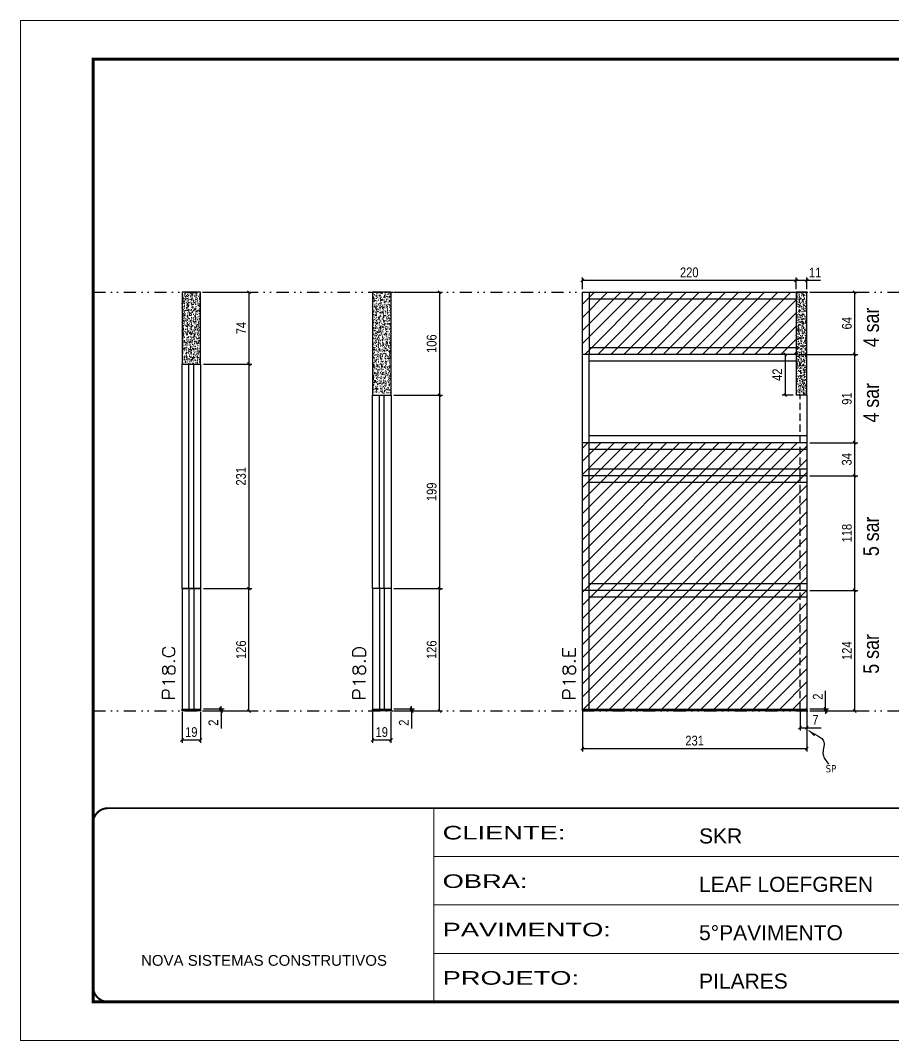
# Model space of a CAD drawing. Extents: x 14400 to 27878, y -21631 to 6985.
# Drawn here: x 19182 to 20081, y -2105 to -1055 of the extents above; entities that cross this region are included whole.
import ezdxf

# ---------------------------------------------------------------- set-up
doc = ezdxf.new("R2010")
doc.units = 0
for name, pattern in [('CONTINUO', [0]), ('DASHED', [0.75, 0.5, -0.25]), ('DIVIDE2', [0.625, 0.25, -0.125, 0, -0.125, 0, -0.125]), ('HIDDEN', [0.375, 0.25, -0.125])]:
    doc.linetypes.add(name, pattern=pattern)
for name, color, linetype in [('COTA', 241, 'Continuous'), ('NOMENCLATURA', 7, 'Continuous'), ('Nível', 160, 'Continuous'), ('Painéis', 200, 'Continuous'), ('SARR_2.2x7', 40, 'Continuous'), ('Sarrafo de Pressão', 42, 'HIDDEN'), ('texto', 7, 'Continuous')]:
    doc.layers.add(name, color=color, linetype=linetype)
for name, color, linetype, lineweight in [('Folhas', 255, 'Continuous', 9), ('Hachura', 251, 'Continuous', 9), ('SARRAFO DE PRESSAO', 251, 'DASHED', 9), ('Texto Seção', 7, 'Continuous', 15)]:
    doc.layers.add(name, color=color, linetype=linetype, lineweight=lineweight)
doc.styles.add('ARIAL', font='arial.ttf')
doc.styles.add('ARIAL_NARROW', font='ARIALN.TTF', dxfattribs={"height": 0.2})
doc.styles.add('COTA TECNICA', font='techl___.ttf', dxfattribs={"height": 10})
doc.styles.add('COTA TECNICA-50', font='techl___.ttf', dxfattribs={"height": 10})
doc.styles.add('REGUA-120', font='ROMANS.shx', dxfattribs={"height": 15})
doc.styles.get("Standard").update_dxf_attribs({"font": 'arial.ttf'})
doc.styles.add('Tecnologia', font='')
doc.styles.get('Tecnologia').set_extended_font_data('Forgotten Futurist')
doc.dimstyles.new('COTA PAINEL-50', dxfattribs={"dimtxt": 10, "dimasz": 3, "dimexe": 3, "dimexo": 3, "dimgap": 3, "dimtad": 1, "dimdec": 1, "dimzin": 12, "dimdsep": 46, "dimtxsty": 'COTA TECNICA-50', "dimblk1": 'OBLIQUE', "dimblk2": 'OBLIQUE', "dimsah": 1, "dimcen": 0.9, "dimclrd": 4, "dimclre": 4, "dimclrt": 240, "dimadec": 1, "dimazin": 3, "dimtfac": 1, "dimtdec": 1, "dimtmove": 0, "dimatfit": 3, "dimfxl": 1, "dimtolj": 1, "dimtzin": 12, "dimarcsym": 0})
doc.dimstyles.new('PAINEL', dxfattribs={"dimtxt": 10, "dimasz": 3, "dimexe": 3, "dimexo": 3, "dimgap": 3, "dimtad": 1, "dimdec": 1, "dimzin": 12, "dimdsep": 46, "dimtxsty": 'COTA TECNICA', "dimblk1": 'OBLIQUE', "dimblk2": 'OBLIQUE', "dimsah": 1, "dimcen": 0.9, "dimclrd": 4, "dimclre": 4, "dimclrt": 240, "dimadec": 1, "dimazin": 3, "dimtfac": 1, "dimtdec": 1, "dimtmove": 0, "dimatfit": 3, "dimfxl": 1, "dimtolj": 1, "dimtzin": 12, "dimarcsym": 0})
doc.dimstyles.get("Standard").update_dxf_attribs({"dimtxt": 0.18, "dimasz": 0.18, "dimexe": 0.18, "dimexo": 0.0625, "dimgap": 0.09, "dimtad": 0, "dimtih": 1, "dimtoh": 1, "dimdec": 4, "dimzin": 0, "dimdsep": 46, "dimtxsty": 'Standard', "dimcen": 0.09, "dimadec": 0, "dimazin": 0, "dimtfac": 1, "dimtdec": 4, "dimtofl": 0, "dimtmove": 0, "dimatfit": 3, "dimfxl": 1, "dimtolj": 1, "dimtzin": 0, "dimarcsym": 0})

# ---------------------------------------------------------------- blocks, each defined once
blk = doc.blocks.new('9999999999')
at = {"color": 30, "linetype": 'CONTINUO'}
for p, q in [((98564.6, 34230.2), (98564.6, 34429.4)), ((98564.6, 34379.6), (99584, 34379.6)), ((98564.6, 34329.8), (99488, 34329.8)), ((98564.6, 34280), (99488, 34280))]:
    blk.add_line(p, q, dxfattribs=at)
at = {"color": 30, "linetype": 'CONTINUO', "const_width": 2}
blk.add_lwpolyline([(99584, 34230.2), (99584, 34414.4, 0.414214), (99569, 34429.4), (98229, 34429.4, 0.414214), (98214, 34414.4), (98214, 34245.2, 0.414214), (98229, 34230.2), (99584, 34230.2)], format="xyb", dxfattribs=at)
at = {"layer": 'Folhas'}
blk.add_lwpolyline([(98139, 34190.2), (99624, 34190.2), (99624, 35240.2), (98139, 35240.2)], close=True, dxfattribs=at)
at = {"layer": 'Folhas', "color": 30, "const_width": 3}
blk.add_lwpolyline([(98214, 34230.2), (99584, 34230.2), (99584, 35200.2), (98214, 35200.2)], close=True, dxfattribs=at)
at = {"color": 7, "linetype": 'Continuous', "ltscale": 5, "style": 'ARIAL'}
for s, height, p in [('SKR', 15.48, (98837.7, 34393.1)), ('LEAF LOEFGREN', 15.483, (98837.7, 34343.3)), ('5°PAVIMENTO', 15.483, (98837.7, 34293.5)), ('NOVA SISTEMAS CONSTRUTIVOS', 11.059, (98263.2, 34267.2)), ('PILARES', 15.48, (98837.7, 34243.7))]:
    blk.add_text(s, height=height, dxfattribs=at).set_placement(p)
at = {"layer": 'Folhas', "color": 7, "style": 'Tecnologia', "width": 1.5}
for s, p in [('CLIENTE:', (98573.7, 34397.2)), ('OBRA:', (98573.7, 34347.3)), ('PAVIMENTO:', (98573.7, 34297.5)), ('PROJETO:', (98573.7, 34247.7))]:
    blk.add_text(s, height=14, dxfattribs=at).set_placement(p)
blk = doc.blocks.new('_Oblique')
at = {"color": 0, "linetype": 'ByBlock', "lineweight": -2}
blk.add_line((-0.5, -0.5), (0.5, 0.5), dxfattribs=at)
blk = doc.blocks.new('*D1039')
at = {"layer": 'COTA', "color": 4, "lineweight": -2, "transparency": 16777216}
for p, q in [((19760.6, -1767), (19760.6, -1807.8)), ((19991.6, -1767), (19991.6, -1807.8)), ((19760.6, -1804.8), (19991.6, -1804.8))]:
    blk.add_line(p, q, dxfattribs=at)
at = {"layer": 'Defpoints', "color": 0, "transparency": 16777216}
for p in [(19760.6, -1764), (19991.6, -1764), (19991.6, -1804.8)]:
    blk.add_point(p, dxfattribs=at)
at = {"layer": 'COTA', "color": 4, "lineweight": -2, "transparency": 16777216, "xscale": 3, "yscale": 3, "zscale": 3, "rotation": 180}
blk.add_blockref('_Oblique', (19760.6, -1804.8), dxfattribs=at)
at = {"layer": 'COTA', "color": 4, "lineweight": -2, "transparency": 16777216, "xscale": 3, "yscale": 3, "zscale": 3}
blk.add_blockref('_Oblique', (19991.6, -1804.8), dxfattribs=at)
at = {"layer": 'COTA', "color": 240, "transparency": 16777216, "insert": (19876.1, -1796.6), "char_height": 10, "attachment_point": 5, "style": 'COTA TECNICA'}
blk.add_mtext('\\A1;231', dxfattribs=at)
blk = doc.blocks.new('*D1040')
at = {"layer": 'COTA', "color": 4, "lineweight": -2, "transparency": 16777216}
for p, q in [((19984.6, -1767), (19984.6, -1786.3)), ((19991.6, -1769), (19991.6, -1786.3)), ((19984.6, -1783.3), (19991.6, -1783.3)), ((19991.6, -1783.3), (20006.4, -1783.3))]:
    blk.add_line(p, q, dxfattribs=at)
at = {"layer": 'Defpoints', "color": 0, "transparency": 16777216}
for p in [(19984.6, -1764), (19991.6, -1766), (19991.6, -1783.3)]:
    blk.add_point(p, dxfattribs=at)
at = {"layer": 'COTA', "color": 4, "lineweight": -2, "transparency": 16777216, "xscale": 3, "yscale": 3, "zscale": 3, "rotation": 180}
blk.add_blockref('_Oblique', (19984.6, -1783.3), dxfattribs=at)
at = {"layer": 'COTA', "color": 4, "lineweight": -2, "transparency": 16777216, "xscale": 3, "yscale": 3, "zscale": 3}
blk.add_blockref('_Oblique', (19991.6, -1783.3), dxfattribs=at)
at = {"layer": 'COTA', "color": 240, "transparency": 16777216, "insert": (20000.5, -1775.2), "char_height": 10, "attachment_point": 5, "style": 'COTA TECNICA-50'}
blk.add_mtext('\\A1;7', dxfattribs=at)
blk = doc.blocks.new('*D1041')
at = {"layer": 'COTA', "color": 4, "lineweight": -2, "transparency": 16777216}
for p, q in [((20010.9, -1764), (20010.9, -1745.2)), ((19994.6, -1764), (20013.9, -1764)), ((19994.6, -1766), (20013.9, -1766)), ((20010.9, -1766), (20010.9, -1764)), ((20010.9, -1766), (20010.9, -1769))]:
    blk.add_line(p, q, dxfattribs=at)
at = {"layer": 'Defpoints', "color": 0, "transparency": 16777216}
for p in [(19991.6, -1764), (19991.6, -1766), (20010.9, -1766)]:
    blk.add_point(p, dxfattribs=at)
at = {"layer": 'COTA', "color": 4, "lineweight": -2, "transparency": 16777216, "xscale": 3, "yscale": 3, "zscale": 3}
for p, rotation in [((20010.9, -1764), 270), ((20010.9, -1766), 90)]:
    blk.add_blockref('_Oblique', p, dxfattribs=dict(at, rotation=rotation))
at = {"layer": 'COTA', "color": 240, "transparency": 16777216, "insert": (20002.9, -1751.3), "char_height": 10, "attachment_point": 5, "rotation": 90, "style": 'COTA TECNICA-50'}
blk.add_mtext('\\A1;2', dxfattribs=at)
blk = doc.blocks.new('*D1051')
at = {"layer": 'COTA', "color": 4, "lineweight": -2, "transparency": 16777216}
for p, q in [((19994.6, -1642), (20044, -1642)), ((20041, -1766), (20041, -1642)), ((19994.6, -1766), (20044, -1766))]:
    blk.add_line(p, q, dxfattribs=at)
at = {"layer": 'Defpoints', "color": 0, "transparency": 16777216}
for p in [(19991.6, -1642), (20041, -1642), (19991.6, -1766)]:
    blk.add_point(p, dxfattribs=at)
at = {"layer": 'COTA', "color": 4, "lineweight": -2, "transparency": 16777216, "xscale": 3, "yscale": 3, "zscale": 3}
for p, rotation in [((20041, -1642), 90), ((20041, -1766), 270)]:
    blk.add_blockref('_Oblique', p, dxfattribs=dict(at, rotation=rotation))
at = {"layer": 'COTA', "color": 240, "transparency": 16777216, "insert": (20032.9, -1704), "char_height": 10, "attachment_point": 5, "rotation": 90, "style": 'COTA TECNICA'}
blk.add_mtext('\\A1;124', dxfattribs=at)
blk = doc.blocks.new('*D1042')
at = {"layer": 'COTA', "color": 4, "lineweight": -2, "transparency": 16777216}
for p, q in [((19544.5, -1767), (19544.5, -1798.9)), ((19563.5, -1767), (19563.5, -1798.9)), ((19544.5, -1795.9), (19563.5, -1795.9))]:
    blk.add_line(p, q, dxfattribs=at)
at = {"layer": 'Defpoints', "color": 0, "transparency": 16777216}
for p in [(19544.5, -1764), (19563.5, -1764), (19563.5, -1795.9)]:
    blk.add_point(p, dxfattribs=at)
at = {"layer": 'COTA', "color": 4, "lineweight": -2, "transparency": 16777216, "xscale": 3, "yscale": 3, "zscale": 3, "rotation": 180}
blk.add_blockref('_Oblique', (19544.5, -1795.9), dxfattribs=at)
at = {"layer": 'COTA', "color": 4, "lineweight": -2, "transparency": 16777216, "xscale": 3, "yscale": 3, "zscale": 3}
blk.add_blockref('_Oblique', (19563.5, -1795.9), dxfattribs=at)
at = {"layer": 'COTA', "color": 240, "transparency": 16777216, "insert": (19554, -1787.8), "char_height": 10, "attachment_point": 5, "style": 'COTA TECNICA'}
blk.add_mtext('\\A1;19', dxfattribs=at)
blk = doc.blocks.new('*D1043')
at = {"layer": 'COTA', "color": 4, "lineweight": -2, "transparency": 16777216}
for p, q in [((19584.7, -1764), (19584.7, -1761)), ((19566.5, -1764), (19587.7, -1764)), ((19566.5, -1766), (19587.7, -1766)), ((19584.7, -1764), (19584.7, -1766)), ((19584.7, -1766), (19584.7, -1784.1))]:
    blk.add_line(p, q, dxfattribs=at)
at = {"layer": 'Defpoints', "color": 0, "transparency": 16777216}
for p in [(19563.5, -1764), (19563.5, -1766), (19584.7, -1764)]:
    blk.add_point(p, dxfattribs=at)
at = {"layer": 'COTA', "color": 4, "lineweight": -2, "transparency": 16777216, "xscale": 3, "yscale": 3, "zscale": 3}
for p, rotation in [((19584.7, -1764), 270), ((19584.7, -1766), 90)]:
    blk.add_blockref('_Oblique', p, dxfattribs=dict(at, rotation=rotation))
at = {"layer": 'COTA', "color": 240, "transparency": 16777216, "insert": (19576.7, -1778.1), "char_height": 10, "attachment_point": 5, "rotation": 90, "style": 'COTA TECNICA-50'}
blk.add_mtext('\\A1;2', dxfattribs=at)
blk = doc.blocks.new('*D1052')
at = {"layer": 'COTA', "color": 4, "linetype": 'ByBlock', "lineweight": -2, "transparency": 16777216}
for p, q in [((19566.5, -1335), (19616.5, -1335)), ((19613.5, -1335), (19613.5, -1441)), ((19566.5, -1441), (19616.5, -1441))]:
    blk.add_line(p, q, dxfattribs=at)
at = {"layer": 'Defpoints', "color": 0, "linetype": 'ByBlock', "transparency": 16777216}
for p in [(19563.5, -1335), (19563.5, -1441), (19613.5, -1441)]:
    blk.add_point(p, dxfattribs=at)
at = {"layer": 'COTA', "color": 4, "linetype": 'ByBlock', "lineweight": -2, "transparency": 16777216, "xscale": 3, "yscale": 3, "zscale": 3}
for p, rotation in [((19613.5, -1335), 90), ((19613.5, -1441), 270)]:
    blk.add_blockref('_Oblique', p, dxfattribs=dict(at, rotation=rotation))
at = {"layer": 'COTA', "color": 240, "linetype": 'ByBlock', "transparency": 16777216, "insert": (19605.4, -1388), "char_height": 10, "attachment_point": 5, "rotation": 90, "style": 'COTA TECNICA'}
blk.add_mtext('\\A1;106', dxfattribs=at)
blk = doc.blocks.new('*D1044')
at = {"layer": 'COTA', "color": 4, "lineweight": -2, "transparency": 16777216}
for p, q in [((19566.5, -1640), (19616.5, -1640)), ((19613.5, -1766), (19613.5, -1640)), ((19566.5, -1766), (19616.5, -1766))]:
    blk.add_line(p, q, dxfattribs=at)
at = {"layer": 'Defpoints', "color": 0, "transparency": 16777216}
for p in [(19563.5, -1640), (19613.5, -1640), (19563.5, -1766)]:
    blk.add_point(p, dxfattribs=at)
at = {"layer": 'COTA', "color": 4, "lineweight": -2, "transparency": 16777216, "xscale": 3, "yscale": 3, "zscale": 3}
for p, rotation in [((19613.5, -1640), 90), ((19613.5, -1766), 270)]:
    blk.add_blockref('_Oblique', p, dxfattribs=dict(at, rotation=rotation))
at = {"layer": 'COTA', "color": 240, "transparency": 16777216, "insert": (19605.4, -1703), "char_height": 10, "attachment_point": 5, "rotation": 90, "style": 'COTA TECNICA-50'}
blk.add_mtext('\\A1;126', dxfattribs=at)
blk = doc.blocks.new('*D1045')
at = {"layer": 'COTA', "color": 4, "lineweight": -2, "transparency": 16777216}
for p, q in [((19348.4, -1767), (19348.4, -1798.9)), ((19367.4, -1767), (19367.4, -1798.9)), ((19348.4, -1795.9), (19367.4, -1795.9))]:
    blk.add_line(p, q, dxfattribs=at)
at = {"layer": 'Defpoints', "color": 0, "transparency": 16777216}
for p in [(19348.4, -1764), (19367.4, -1764), (19367.4, -1795.9)]:
    blk.add_point(p, dxfattribs=at)
at = {"layer": 'COTA', "color": 4, "lineweight": -2, "transparency": 16777216, "xscale": 3, "yscale": 3, "zscale": 3, "rotation": 180}
blk.add_blockref('_Oblique', (19348.4, -1795.9), dxfattribs=at)
at = {"layer": 'COTA', "color": 4, "lineweight": -2, "transparency": 16777216, "xscale": 3, "yscale": 3, "zscale": 3}
blk.add_blockref('_Oblique', (19367.4, -1795.9), dxfattribs=at)
at = {"layer": 'COTA', "color": 240, "transparency": 16777216, "insert": (19357.9, -1787.8), "char_height": 10, "attachment_point": 5, "style": 'COTA TECNICA'}
blk.add_mtext('\\A1;19', dxfattribs=at)
blk = doc.blocks.new('*D1046')
at = {"layer": 'COTA', "color": 4, "lineweight": -2, "transparency": 16777216}
for p, q in [((19388.6, -1764), (19388.6, -1761)), ((19370.4, -1764), (19391.6, -1764)), ((19370.4, -1766), (19391.6, -1766)), ((19388.6, -1764), (19388.6, -1766)), ((19388.6, -1766), (19388.6, -1784.1))]:
    blk.add_line(p, q, dxfattribs=at)
at = {"layer": 'Defpoints', "color": 0, "transparency": 16777216}
for p in [(19367.4, -1764), (19367.4, -1766), (19388.6, -1764)]:
    blk.add_point(p, dxfattribs=at)
at = {"layer": 'COTA', "color": 4, "lineweight": -2, "transparency": 16777216, "xscale": 3, "yscale": 3, "zscale": 3}
for p, rotation in [((19388.6, -1764), 270), ((19388.6, -1766), 90)]:
    blk.add_blockref('_Oblique', p, dxfattribs=dict(at, rotation=rotation))
at = {"layer": 'COTA', "color": 240, "transparency": 16777216, "insert": (19380.6, -1778.1), "char_height": 10, "attachment_point": 5, "rotation": 90, "style": 'COTA TECNICA-50'}
blk.add_mtext('\\A1;2', dxfattribs=at)
blk = doc.blocks.new('*D1047')
at = {"layer": 'COTA', "color": 4, "lineweight": -2, "transparency": 16777216}
for p, q in [((19370.4, -1640), (19420.3, -1640)), ((19417.3, -1766), (19417.3, -1640)), ((19370.4, -1766), (19420.3, -1766))]:
    blk.add_line(p, q, dxfattribs=at)
at = {"layer": 'Defpoints', "color": 0, "transparency": 16777216}
for p in [(19367.4, -1640), (19417.3, -1640), (19367.4, -1766)]:
    blk.add_point(p, dxfattribs=at)
at = {"layer": 'COTA', "color": 4, "lineweight": -2, "transparency": 16777216, "xscale": 3, "yscale": 3, "zscale": 3}
for p, rotation in [((19417.3, -1640), 90), ((19417.3, -1766), 270)]:
    blk.add_blockref('_Oblique', p, dxfattribs=dict(at, rotation=rotation))
at = {"layer": 'COTA', "color": 240, "transparency": 16777216, "insert": (19409.2, -1703), "char_height": 10, "attachment_point": 5, "rotation": 90, "style": 'COTA TECNICA-50'}
blk.add_mtext('\\A1;126', dxfattribs=at)
blk = doc.blocks.new('*D1543')
at = {"layer": 'COTA', "color": 4, "linetype": 'ByBlock', "lineweight": -2, "transparency": 16777216}
for p, q in [((19370.4, -1335), (19420.3, -1335)), ((19417.3, -1335), (19417.3, -1409)), ((19370.4, -1409), (19420.3, -1409))]:
    blk.add_line(p, q, dxfattribs=at)
at = {"layer": 'Defpoints', "color": 0, "linetype": 'ByBlock', "transparency": 16777216}
for p in [(19367.4, -1335), (19367.4, -1409), (19417.3, -1409)]:
    blk.add_point(p, dxfattribs=at)
at = {"layer": 'COTA', "color": 4, "linetype": 'ByBlock', "lineweight": -2, "transparency": 16777216, "xscale": 3, "yscale": 3, "zscale": 3}
for p, rotation in [((19417.3, -1335), 90), ((19417.3, -1409), 270)]:
    blk.add_blockref('_Oblique', p, dxfattribs=dict(at, rotation=rotation))
at = {"layer": 'COTA', "color": 240, "linetype": 'ByBlock', "transparency": 16777216, "insert": (19409.3, -1372), "char_height": 10, "attachment_point": 5, "rotation": 90, "style": 'COTA TECNICA'}
blk.add_mtext('\\A1;74', dxfattribs=at)
blk = doc.blocks.new('*D1544')
at = {"layer": 'COTA', "color": 4, "lineweight": -2, "transparency": 16777216}
for p, q in [((19994.6, -1335), (20044, -1335)), ((20041, -1399), (20041, -1335)), ((19983.6, -1399), (20044, -1399))]:
    blk.add_line(p, q, dxfattribs=at)
at = {"layer": 'Defpoints', "color": 0, "transparency": 16777216}
for p in [(19991.6, -1335), (20041, -1335), (19980.6, -1399)]:
    blk.add_point(p, dxfattribs=at)
at = {"layer": 'COTA', "color": 4, "lineweight": -2, "transparency": 16777216, "xscale": 3, "yscale": 3, "zscale": 3}
for p, rotation in [((20041, -1335), 90), ((20041, -1399), 270)]:
    blk.add_blockref('_Oblique', p, dxfattribs=dict(at, rotation=rotation))
at = {"layer": 'COTA', "color": 240, "transparency": 16777216, "insert": (20032.9, -1367), "char_height": 10, "attachment_point": 5, "rotation": 90, "style": 'COTA TECNICA'}
blk.add_mtext('\\A1;64', dxfattribs=at)
blk = doc.blocks.new('*D1545')
at = {"layer": 'COTA', "color": 4, "lineweight": -2, "transparency": 16777216}
for p, q in [((19760.6, -1332), (19760.6, -1319.8)), ((19760.6, -1322.8), (19980.6, -1322.8)), ((19980.6, -1332), (19980.6, -1319.8))]:
    blk.add_line(p, q, dxfattribs=at)
at = {"layer": 'Defpoints', "color": 0, "transparency": 16777216}
for p in [(19980.6, -1322.8), (19760.6, -1335), (19980.6, -1335)]:
    blk.add_point(p, dxfattribs=at)
at = {"layer": 'COTA', "color": 4, "lineweight": -2, "transparency": 16777216, "xscale": 3, "yscale": 3, "zscale": 3, "rotation": 180}
blk.add_blockref('_Oblique', (19760.6, -1322.8), dxfattribs=at)
at = {"layer": 'COTA', "color": 4, "lineweight": -2, "transparency": 16777216, "xscale": 3, "yscale": 3, "zscale": 3}
blk.add_blockref('_Oblique', (19980.6, -1322.8), dxfattribs=at)
at = {"layer": 'COTA', "color": 240, "transparency": 16777216, "insert": (19870.6, -1314.7), "char_height": 10, "attachment_point": 5, "style": 'COTA TECNICA'}
blk.add_mtext('\\A1;220', dxfattribs=at)
blk = doc.blocks.new('*D1546')
at = {"layer": 'COTA', "color": 4, "lineweight": -2, "transparency": 16777216}
for p, q in [((19980.6, -1332), (19980.6, -1319.8)), ((19980.6, -1322.8), (19991.6, -1322.8)), ((19991.6, -1332), (19991.6, -1319.8)), ((19991.6, -1322.8), (20005.7, -1322.8))]:
    blk.add_line(p, q, dxfattribs=at)
at = {"layer": 'Defpoints', "color": 0, "transparency": 16777216}
for p in [(19991.6, -1322.8), (19980.6, -1335), (19991.6, -1335)]:
    blk.add_point(p, dxfattribs=at)
at = {"layer": 'COTA', "color": 4, "lineweight": -2, "transparency": 16777216, "xscale": 3, "yscale": 3, "zscale": 3, "rotation": 180}
blk.add_blockref('_Oblique', (19980.6, -1322.8), dxfattribs=at)
at = {"layer": 'COTA', "color": 4, "lineweight": -2, "transparency": 16777216, "xscale": 3, "yscale": 3, "zscale": 3}
blk.add_blockref('_Oblique', (19991.6, -1322.8), dxfattribs=at)
at = {"layer": 'COTA', "color": 240, "transparency": 16777216, "insert": (20000.2, -1314.8), "char_height": 10, "attachment_point": 5, "style": 'COTA TECNICA'}
blk.add_mtext('\\A1;11', dxfattribs=at)
blk = doc.blocks.new('*D1572')
at = {"layer": 'COTA', "color": 4, "lineweight": -2, "transparency": 16777216}
for p, q in [((19370.4, -1409), (19420.3, -1409)), ((19417.3, -1409), (19417.3, -1640)), ((19370.4, -1640), (19420.3, -1640))]:
    blk.add_line(p, q, dxfattribs=at)
at = {"layer": 'Defpoints', "color": 0, "transparency": 16777216}
for p in [(19367.4, -1409), (19367.4, -1640), (19417.3, -1640)]:
    blk.add_point(p, dxfattribs=at)
at = {"layer": 'COTA', "color": 4, "lineweight": -2, "transparency": 16777216, "xscale": 3, "yscale": 3, "zscale": 3}
for p, rotation in [((19417.3, -1409), 90), ((19417.3, -1640), 270)]:
    blk.add_blockref('_Oblique', p, dxfattribs=dict(at, rotation=rotation))
at = {"layer": 'COTA', "color": 240, "transparency": 16777216, "insert": (19409.1, -1524.5), "char_height": 10, "attachment_point": 5, "rotation": 90, "style": 'COTA TECNICA'}
blk.add_mtext('\\A1;231', dxfattribs=at)
blk = doc.blocks.new('*D1573')
at = {"layer": 'COTA', "color": 4, "lineweight": -2, "transparency": 16777216}
for p, q in [((19566.5, -1441), (19616.5, -1441)), ((19613.5, -1441), (19613.5, -1640)), ((19566.5, -1640), (19616.5, -1640))]:
    blk.add_line(p, q, dxfattribs=at)
at = {"layer": 'Defpoints', "color": 0, "transparency": 16777216}
for p in [(19563.5, -1441), (19563.5, -1640), (19613.5, -1640)]:
    blk.add_point(p, dxfattribs=at)
at = {"layer": 'COTA', "color": 4, "lineweight": -2, "transparency": 16777216, "xscale": 3, "yscale": 3, "zscale": 3}
for p, rotation in [((19613.5, -1441), 90), ((19613.5, -1640), 270)]:
    blk.add_blockref('_Oblique', p, dxfattribs=dict(at, rotation=rotation))
at = {"layer": 'COTA', "color": 240, "transparency": 16777216, "insert": (19605.4, -1540.5), "char_height": 10, "attachment_point": 5, "rotation": 90, "style": 'COTA TECNICA'}
blk.add_mtext('\\A1;199', dxfattribs=at)
blk = doc.blocks.new('*D1574')
at = {"layer": 'COTA', "color": 4, "lineweight": -2, "transparency": 16777216}
for p, q in [((19994.6, -1524), (20044, -1524)), ((20041, -1642), (20041, -1524)), ((19994.6, -1642), (20044, -1642))]:
    blk.add_line(p, q, dxfattribs=at)
at = {"layer": 'Defpoints', "color": 0, "transparency": 16777216}
for p in [(19991.6, -1524), (20041, -1524), (19991.6, -1642)]:
    blk.add_point(p, dxfattribs=at)
at = {"layer": 'COTA', "color": 4, "lineweight": -2, "transparency": 16777216, "xscale": 3, "yscale": 3, "zscale": 3}
for p, rotation in [((20041, -1524), 90), ((20041, -1642), 270)]:
    blk.add_blockref('_Oblique', p, dxfattribs=dict(at, rotation=rotation))
at = {"layer": 'COTA', "color": 240, "transparency": 16777216, "insert": (20032.9, -1583), "char_height": 10, "attachment_point": 5, "rotation": 90, "style": 'COTA TECNICA'}
blk.add_mtext('\\A1;118', dxfattribs=at)
blk = doc.blocks.new('*D1780')
at = {"layer": 'COTA', "color": 4, "lineweight": -2, "transparency": 16777216}
for p, q in [((19983.6, -1399), (20044, -1399)), ((20041, -1490), (20041, -1399)), ((19994.6, -1490), (20044, -1490))]:
    blk.add_line(p, q, dxfattribs=at)
at = {"layer": 'Defpoints', "color": 0, "transparency": 16777216}
for p in [(19980.6, -1399), (20041, -1399), (19991.6, -1490)]:
    blk.add_point(p, dxfattribs=at)
at = {"layer": 'COTA', "color": 4, "lineweight": -2, "transparency": 16777216, "xscale": 3, "yscale": 3, "zscale": 3}
for p, rotation in [((20041, -1399), 90), ((20041, -1490), 270)]:
    blk.add_blockref('_Oblique', p, dxfattribs=dict(at, rotation=rotation))
at = {"layer": 'COTA', "color": 240, "transparency": 16777216, "insert": (20032.9, -1444.5), "char_height": 10, "attachment_point": 5, "rotation": 90, "style": 'COTA TECNICA'}
blk.add_mtext('\\A1;91', dxfattribs=at)
blk = doc.blocks.new('*D4013')
at = {"layer": 'COTA', "color": 4, "lineweight": -2, "transparency": 16777216}
for p, q in [((19994.6, -1490), (20044, -1490)), ((20041, -1524), (20041, -1490)), ((19994.6, -1524), (20044, -1524))]:
    blk.add_line(p, q, dxfattribs=at)
at = {"layer": 'Defpoints', "color": 0, "transparency": 16777216}
for p in [(19991.6, -1490), (20041, -1490), (19991.6, -1524)]:
    blk.add_point(p, dxfattribs=at)
at = {"layer": 'COTA', "color": 4, "lineweight": -2, "transparency": 16777216, "xscale": 3, "yscale": 3, "zscale": 3}
for p, rotation in [((20041, -1490), 90), ((20041, -1524), 270)]:
    blk.add_blockref('_Oblique', p, dxfattribs=dict(at, rotation=rotation))
at = {"layer": 'COTA', "color": 240, "transparency": 16777216, "insert": (20032.8, -1507), "char_height": 10, "attachment_point": 5, "rotation": 90, "style": 'COTA TECNICA'}
blk.add_mtext('\\A1;34', dxfattribs=at)
blk = doc.blocks.new('*D4014')
at = {"layer": 'COTA', "color": 4, "lineweight": -2, "transparency": 16777216}
for p, q in [((19977.6, -1399), (19966.3, -1399)), ((19969.3, -1399), (19969.3, -1441)), ((19977.6, -1441), (19966.3, -1441))]:
    blk.add_line(p, q, dxfattribs=at)
at = {"layer": 'Defpoints', "color": 0, "transparency": 16777216}
for p in [(19980.6, -1399), (19969.3, -1441), (19980.6, -1441)]:
    blk.add_point(p, dxfattribs=at)
at = {"layer": 'COTA', "color": 4, "lineweight": -2, "transparency": 16777216, "xscale": 3, "yscale": 3, "zscale": 3}
for p, rotation in [((19969.3, -1399), 90), ((19969.3, -1441), 270)]:
    blk.add_blockref('_Oblique', p, dxfattribs=dict(at, rotation=rotation))
at = {"layer": 'COTA', "color": 240, "transparency": 16777216, "insert": (19961.2, -1420), "char_height": 10, "attachment_point": 5, "rotation": 90, "style": 'COTA TECNICA'}
blk.add_mtext('\\A1;42', dxfattribs=at)

msp = doc.modelspace()

# ---------------------------------------------------------------- hatches: boundary and pattern name
at = {"layer": 'COTA'}
h = msp.add_hatch(dxfattribs=at)
h.set_pattern_fill('AR-CONC', color=256, scale=0.03)
h.set_pattern_definition([(50, (3665.493, -5647.8755), (5.4655401, -0.4781726), [0.5715, -6.2865]), (355, (3665.493, -5647.8755), (-1.0573026, 5.7317054), [0.4572, -5.0292175]), (100.451445, (3665.9483, -5647.9154), (4.4082374, 5.2535326), [0.4857003, -5.3427073]), (46.1842, (3665.493, -5646.3515), (8.1323712, -1.2612698), [0.85725, -9.42975]), (96.63556, (3666.1706, -5646.457), (7.122124, 7.4227837), [0.7285507, -8.0140682]), (351.18415, (3665.493, -5646.3515), (7.122124, 7.4227837), [0.685799, -7.543792]), (21, (3666.255, -5646.7325), (4.5484317, -3.067956), [0.5715, -6.2865]), (326, (3666.255, -5646.7325), (1.8540609, 5.525639), [0.4572, -5.0292]), (71.451445, (3666.634, -5646.988), (6.4024926, 2.457683), [0.4857003, -5.3426981]), (37.5, (3665.4929, -5647.8755), (0.0926581, 2.53665117), [0, -4.96824, 0, -5.1054, 0, -5.04825]), (7.5, (3665.493, -5647.8755), (2.00458988, 3.00541724), [0, -2.91084, 0, -4.85394, 0, -1.92405]), (327.5, (3663.7936, -5647.8755), (4.06771786, -0.17186232), [0, -1.905, 0, -5.9436, 0, -7.8867]), (317.5, (3663.0316, -5647.8755), (4.44387544, 0.7627947), [0, -2.4765, 0, -3.94716, 0, -5.6007])])
h.paths.add_polyline_path([(19367.36, -1335.02), (19348.36, -1335.02), (19348.36, -1409.04), (19367.36, -1409.04)])
h = msp.add_hatch(dxfattribs=at)
h.set_pattern_fill('AR-CONC', color=256, scale=0.03)
h.paths.add_polyline_path([(19563.53, -1335.02), (19544.53, -1335.02), (19544.53, -1439.04), (19563.53, -1439.04)])
h = msp.add_hatch(dxfattribs=at)
h.set_pattern_fill('AR-CONC', color=256, scale=0.03)
h.paths.add_polyline_path([(19991.65, -1335.02), (19980.65, -1335.02), (19980.65, -1441.02), (19991.65, -1441.02)])
at = {"layer": 'Hachura', "linetype": 'ByBlock'}
h = msp.add_hatch(dxfattribs=at)
h.set_pattern_fill('ANSI31', color=256, scale=3)
h.paths.add_polyline_path([(19980.65, -1335.02), (19760.65, -1335.02), (19760.65, -1399.02), (19980.65, -1399.02)])
h.paths.add_polyline_path([(19991.65, -1490.02), (19760.65, -1490.02), (19760.65, -1524.02), (19991.65, -1524.02)])
h.paths.add_polyline_path([(19991.65, -1524.02), (19760.65, -1524.02), (19760.65, -1642.02), (19991.65, -1642.02)])
h.paths.add_polyline_path([(19991.65, -1642.02), (19760.65, -1642.02), (19760.65, -1764.02), (19991.65, -1764.02)])

# ---------------------------------------------------------------- linework, layer by layer
at = {"layer": 'COTA'}
for p, q in [((19991.65, -1335.02), (19980.65, -1335.02)), ((19991.65, -1441.02), (19991.65, -1335.02))]:
    msp.add_line(p, q, dxfattribs=at)
at = {"layer": 'COTA', "linetype": 'ByBlock'}
for points in [[(19348.36, -1409.04), (19367.36, -1409.04), (19367.36, -1335.02), (19348.36, -1335.02)], [(19544.53, -1441.04), (19563.53, -1441.04), (19563.53, -1335.02), (19544.53, -1335.02)]]:
    msp.add_lwpolyline(points, close=True, dxfattribs=at)
at = {"layer": 'Nível', "color": 4, "linetype": 'DIVIDE2', "ltscale": 50}
for p, q in [((19256.97, -1335.02), (20626.97, -1335.02)), ((19256.97, -1766.02), (20626.97, -1766.02))]:
    msp.add_line(p, q, dxfattribs=at)
at = {"layer": 'Painéis'}
for p, q in [((19760.65, -1764.02), (19760.65, -1335.02)), ((19760.65, -1335.02), (19980.65, -1335.02)), ((19980.65, -1335.02), (19980.65, -1441.02)), ((19980.65, -1399.02), (19760.65, -1399.02)), ((19991.65, -1441.02), (19980.65, -1441.02)), ((19991.65, -1441.02), (19991.65, -1764.02)), ((19991.65, -1490.02), (19760.65, -1490.02)), ((19991.65, -1524.02), (19760.65, -1524.02)), ((19348.36, -1640.04), (19348.36, -1764.02)), ((19348.36, -1640.04), (19367.36, -1640.04)), ((19348.36, -1640.04), (19348.36, -1640.04)), ((19367.36, -1640.04), (19367.36, -1764.02)), ((19367.36, -1640.04), (19367.36, -1640.04)), ((19544.53, -1640.04), (19544.53, -1764.02)), ((19563.53, -1640.04), (19544.53, -1640.04)), ((19563.53, -1640.04), (19563.53, -1764.02)), ((19991.65, -1642.02), (19760.65, -1642.02)), ((19348.36, -1764.02), (19367.36, -1764.02)), ((19348.36, -1766.02), (19348.36, -1764.02)), ((19367.36, -1766.02), (19348.36, -1766.02)), ((19367.36, -1764.02), (19367.36, -1766.02)), ((19544.53, -1764.02), (19563.53, -1764.02)), ((19544.53, -1766.02), (19544.53, -1764.02)), ((19563.53, -1766.02), (19544.53, -1766.02)), ((19563.53, -1764.02), (19563.53, -1766.02))]:
    msp.add_line(p, q, dxfattribs=at)
for points in [[(19348.36, -1409.04), (19367.36, -1409.04), (19367.36, -1640.04), (19348.36, -1640.04)], [(19544.53, -1441.04), (19563.53, -1441.04), (19563.53, -1640.04), (19544.53, -1640.04)], [(19760.65, -1764.02), (19991.65, -1764.02), (19991.65, -1766.02), (19760.65, -1766.02)]]:
    msp.add_lwpolyline(points, close=True, dxfattribs=at)
at = {"layer": 'SARR_2.2x7'}
for p, q in [((19767.65, -1335.02), (19767.65, -1399.02)), ((19767.65, -1342.02), (19980.65, -1342.02)), ((19767.65, -1392.02), (19980.65, -1392.02)), ((19767.65, -1490.02), (19767.65, -1399.02)), ((19980.65, -1406.02), (19767.65, -1406.02)), ((19355.36, -1640.04), (19355.36, -1409.04)), ((19360.36, -1640.04), (19360.36, -1409.04)), ((19551.53, -1640.04), (19551.53, -1441.04)), ((19556.53, -1640.04), (19556.53, -1441.04)), ((19991.65, -1483.02), (19767.65, -1483.02)), ((19767.65, -1524.02), (19767.65, -1490.02)), ((19991.65, -1497.02), (19767.65, -1497.02)), ((19991.65, -1517.02), (19767.65, -1517.02)), ((19767.65, -1642.02), (19767.65, -1524.02)), ((19991.65, -1531.02), (19767.65, -1531.02)), ((19991.65, -1635.02), (19767.65, -1635.02)), ((19355.36, -1640.04), (19355.36, -1764.02)), ((19355.36, -1640.04), (19355.36, -1640.04)), ((19360.36, -1640.04), (19360.36, -1764.02)), ((19360.36, -1640.04), (19360.36, -1640.04)), ((19551.53, -1640.04), (19551.53, -1764.02)), ((19556.53, -1640.04), (19556.53, -1764.02)), ((19767.65, -1764.02), (19767.65, -1642.02)), ((19991.65, -1649.02), (19767.65, -1649.02))]:
    msp.add_line(p, q, dxfattribs=at)
at = {"layer": 'Sarrafo de Pressão', "ltscale": 30}
for p, q in [((19984.65, -1490.02), (19984.65, -1441.02)), ((19984.65, -1524.02), (19984.65, -1490.02)), ((19984.65, -1642.02), (19984.65, -1524.02)), ((19984.65, -1764.02), (19984.65, -1642.02))]:
    msp.add_line(p, q, dxfattribs=at)

# ---------------------------------------------------------------- block references
at = {"layer": 'SARRAFO DE PRESSAO', "color": 6, "linetype": 'ByBlock'}
msp.add_blockref('9999999999', (-78957.01, -36295.5), dxfattribs=at)

# ---------------------------------------------------------------- texts
at = {"layer": 'NOMENCLATURA', "style": 'ARIAL_NARROW'}
for s, p in [('4 sar', (20065.89, -1391.69)), ('4 sar', (20065.89, -1469.19)), ('5 sar', (20065.89, -1606.69)), ('5 sar', (20065.89, -1727.69))]:
    msp.add_text(s, height=16, rotation=90, dxfattribs=at).set_placement(p)
at = {"layer": 'texto', "color": 0, "insert": (20016.42, -1825.51), "char_height": 7.5, "attachment_point": 5}
msp.add_mtext('{\\fTahoma|b0|i0|c0|p34;\\C4;SP}', dxfattribs=at)
at = {"layer": 'Texto Seção', "style": 'REGUA-120', "width": 1.1}
for s, p in [('P18.C', (19341.11, -1755.25)), ('P18.D', (19537.28, -1755.25)), ('P18.E', (19753.4, -1755.25))]:
    msp.add_text(s, height=13, rotation=90, dxfattribs=at).set_placement(p)

# ---------------------------------------------------------------- dimensions: what is measured, and where the dimension line sits
at = {"layer": 'COTA'}
for base, p1, p2, dimstyle, picture, middle in [((19980.65, -1322.82), (19760.65, -1335.02), (19980.65, -1335.02), 'PAINEL', '*D1545', (19870.65, -1314.72)), ((19991.65, -1322.82), (19980.65, -1335.02), (19991.65, -1335.02), 'PAINEL', '*D1546', (20000.19, -1314.76)), ((19991.65, -1783.26), (19984.65, -1764.02), (19991.65, -1766.02), 'COTA PAINEL-50', '*D1040', (20000.51, -1775.18))]:
    dim = msp.add_linear_dim(base=base, p1=p1, p2=p2, dimstyle=dimstyle, dxfattribs=at)
    dim.commit()
    dim.dimension.update_dxf_attribs({"geometry": picture, "text_midpoint": middle})
at = {"layer": 'COTA', "linetype": 'ByBlock'}
for base, p1, p2, picture, middle in [((19417.35, -1409.04), (19367.36, -1335.02), (19367.36, -1409.04), '*D1543', (19409.27, -1372.03)), ((19613.52, -1441.04), (19563.53, -1335.02), (19563.53, -1441.04), '*D1052', (19605.42, -1388.03))]:
    dim = msp.add_linear_dim(base=base, p1=p1, p2=p2, angle=90, dimstyle='PAINEL', dxfattribs=at)
    dim.commit()
    dim.dimension.update_dxf_attribs({"geometry": picture, "text_midpoint": middle})
at = {"layer": 'COTA'}
for base, p1, p2, dimstyle, picture, middle in [((20041.01, -1335.02), (19980.65, -1399.02), (19991.65, -1335.02), 'PAINEL', '*D1544', (20032.91, -1367.02)), ((19969.31, -1441.02), (19980.65, -1399.02), (19980.65, -1441.02), 'PAINEL', '*D4014', (19961.24, -1420.02)), ((20041.01, -1399.02), (19991.65, -1490.02), (19980.65, -1399.02), 'PAINEL', '*D1780', (20032.93, -1444.52)), ((19417.35, -1640.04), (19367.36, -1409.04), (19367.36, -1640.04), 'PAINEL', '*D1572', (19409.13, -1524.54)), ((19613.52, -1640.04), (19563.53, -1441.04), (19563.53, -1640.04), 'PAINEL', '*D1573', (19605.43, -1540.54)), ((20041.01, -1490.02), (19991.65, -1524.02), (19991.65, -1490.02), 'PAINEL', '*D4013', (20032.8, -1507.02)), ((20041.01, -1524.02), (19991.65, -1642.02), (19991.65, -1524.02), 'PAINEL', '*D1574', (20032.92, -1583.02)), ((19417.35, -1640.04), (19367.36, -1766.02), (19367.36, -1640.04), 'COTA PAINEL-50', '*D1047', (19409.24, -1703.03)), ((19613.52, -1640.04), (19563.53, -1766.02), (19563.53, -1640.04), 'COTA PAINEL-50', '*D1044', (19605.42, -1703.03)), ((20041.01, -1642.02), (19991.65, -1766.02), (19991.65, -1642.02), 'PAINEL', '*D1051', (20032.94, -1704.02))]:
    dim = msp.add_linear_dim(base=base, p1=p1, p2=p2, angle=90, dimstyle=dimstyle, dxfattribs=at)
    dim.commit()
    dim.dimension.update_dxf_attribs({"geometry": picture, "text_midpoint": middle})
for base, p1, p2, picture, middle in [((20010.91, -1766.02), (19991.65, -1764.02), (19991.65, -1766.02), '*D1041', (20010.91, -1751.27)), ((19388.55, -1764.02), (19367.36, -1766.02), (19367.36, -1764.02), '*D1046', (19388.55, -1778.07)), ((19584.73, -1764.02), (19563.53, -1766.02), (19563.53, -1764.02), '*D1043', (19584.73, -1778.07))]:
    dim = msp.add_linear_dim(base=base, p1=p1, p2=p2, angle=90, dimstyle='COTA PAINEL-50', dxfattribs=at)
    dim.commit()
    dim.dimension.update_dxf_attribs({"geometry": picture, "text_midpoint": middle, "dimtype": 160})
for base, p1, p2, picture, middle in [((19367.36, -1795.91), (19348.36, -1764.02), (19367.36, -1764.02), '*D1045', (19357.86, -1787.82)), ((19563.53, -1795.91), (19544.53, -1764.02), (19563.53, -1764.02), '*D1042', (19554.03, -1787.82)), ((19991.65, -1804.84), (19760.65, -1764.02), (19991.65, -1764.02), '*D1039', (19876.15, -1796.62))]:
    dim = msp.add_linear_dim(base=base, p1=p1, p2=p2, dimstyle='PAINEL', override={"dimarcsym": 2}, dxfattribs=at)
    dim.commit()
    dim.dimension.update_dxf_attribs({"geometry": picture, "text_midpoint": middle})

# ---------------------------------------------------------------- leaders
at = {"layer": 'COTA', "path_type": 1}
msp.add_leader([(19993.48, -1786.2), (20009.26, -1798.03), (20008.34, -1811.04), (20013.89, -1820.82)], dimstyle='Standard', override={"dimasz": 8}, dxfattribs=at)

doc.saveas('drawing.dxf')
